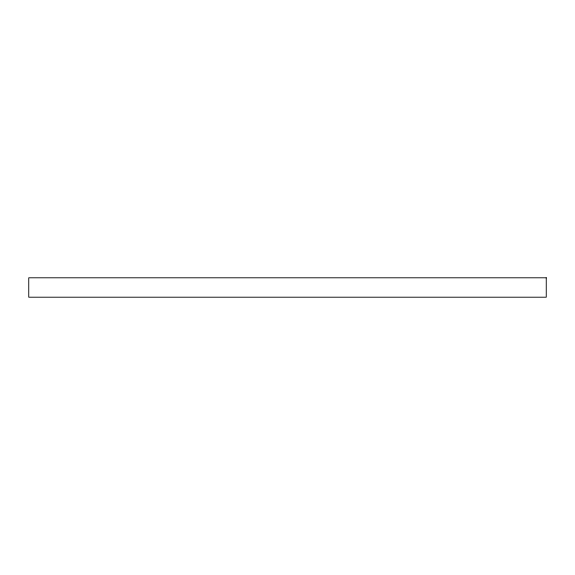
<?xml version="1.0" encoding="UTF-8"?>
<svg xmlns="http://www.w3.org/2000/svg" width="575" height="575" viewBox="0 0 575 575"><rect width="100%" height="100%" fill="white"/><g stroke="black" fill="none" stroke-linecap="round" stroke-linejoin="round"><path stroke-width="0.86" d="M546.25 277.797L28.75 277.797L28.75 297.203L546.25 297.203L546.25 277.797"/></g></svg>
